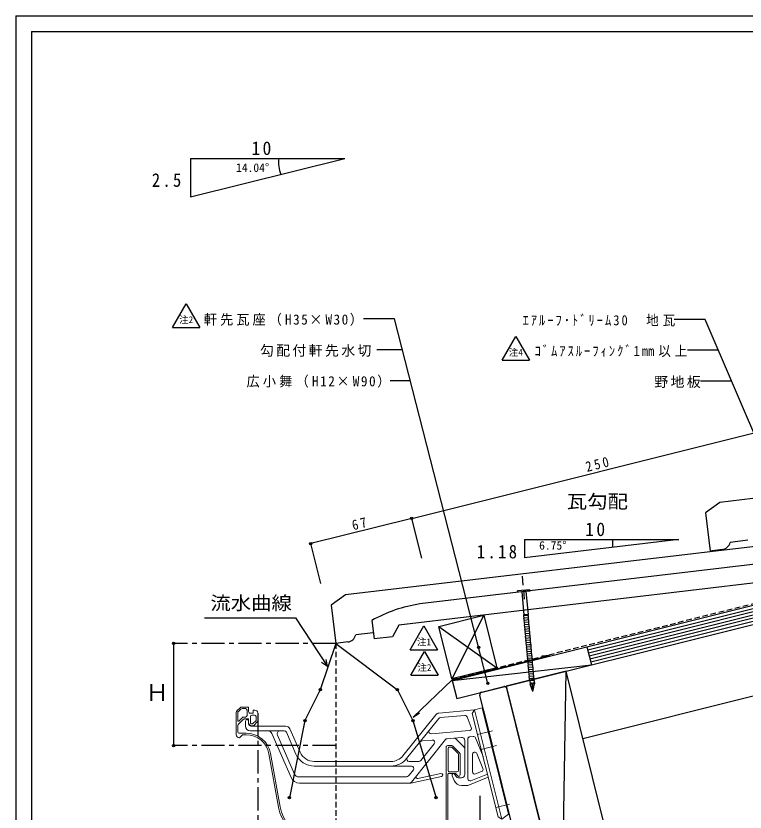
# Model space of a CAD drawing. Units: millimetres, scale not verified. Extents: x -601 to 601, y -426 to 425.
# Drawn here: x -601 to -128, y -90 to 425 of the extents above; entities that cross this region are included whole.
import ezdxf
from ezdxf.enums import TextEntityAlignment as Align

# ---------------------------------------------------------------- set-up
doc = ezdxf.new("R2010")
doc.units = ezdxf.units.MM
doc.header["$LTSCALE"] = 3
doc.header["$PDMODE"] = 32
doc.header["$PDSIZE"] = 1.5
for name, pattern in [('CHAIN1', [8, 5, -1, 1, -1]), ('DASHED1', [1.8, 1.2, -0.6]), ('DASHED2', [3, 2, -1])]:
    doc.linetypes.add(name, pattern=pattern)
for name, color, linetype in [('0-0_用紙', 7, 'Continuous'), ('0-1_野地板', 7, 'Continuous'), ('0-2_瓦', 7, 'Continuous'), ('0-3_釘', 4, 'Continuous'), ('0-7_文字', 7, 'Continuous'), ('0-8_寸法', 7, 'Continuous')]:
    doc.layers.add(name, color=color, linetype=linetype)
doc.layers.add('5-5_水切', color=7, linetype='Continuous', lineweight=18)
doc.styles.add('ＭＳ ゴシック', font='')
doc.styles.get('ＭＳ ゴシック').set_extended_font_data('MS Gothic')

# ---------------------------------------------------------------- blocks, each defined once
blk = doc.blocks.new('gf')
at = {"layer": '5-5_水切'}
for p, q in [((-82.249, 26.22), (-80.128, 28.342)), ((-81.451, 25.604), (-79.713, 27.342)), ((-79.068, 28.784), (-74.69, 28.784)), ((-78.654, 27.784), (-76.69, 27.784)), ((-75.69, 26.784), (-75.69, 23.284)), ((-74.69, 28.784), (-74.69, 25.784)), ((-71.69, 26.784), (-70.69, 26.784)), ((-71.69, 26.784), (-71.69, 24.784)), ((48.615, 24.846), (71.596, 26.857)), ((70.235, 24.589), (71.691, 27.014)), ((71.691, 27.014), (76.541, 28.227)), ((89.396, -43.806), (71.691, 27.014)), ((93.761, -40.653), (76.541, 28.227)), ((-82.69, 25.162), (-82.69, 10.784)), ((-81.69, 24.955), (-81.69, 20.087)), ((-78.205, 20.771), (-81.416, 17.373)), ((-78.722, 21.971), (-80.826, 19.744)), ((-77.995, 22.284), (-76.69, 22.284)), ((-77.478, 21.084), (-74.69, 21.084)), ((-74.69, 21.084), (-74.69, 18.584)), ((-73.69, 24.784), (-71.69, 24.784)), ((-73.49, 22.584), (-73.49, 18.584)), ((-72.49, 23.584), (-70.89, 23.584)), ((-69.89, 22.584), (-69.89, 20.08)), ((-68.69, 24.784), (-68.69, 19.998)), ((25.338, -2.763), (46.534, 23.732)), ((27.681, -4.637), (48.476, 21.356)), ((49.516, 21.914), (65.322, 23.296)), ((66.844, 22.364), (69.584, 15.581)), ((70.235, 24.589), (86.97, -42.351)), ((-81.69, 16.686), (-81.69, 12.784)), ((-76.664, 19.584), (-76.664, 16.382)), ((-74.664, 17.882), (-74.664, 19.584)), ((-73.164, 16.382), (-50.627, 16.382)), ((-72.69, 17.784), (-72.186, 17.784)), ((-72.69, 16.584), (-72.104, 16.584)), ((-69.89, 20.08), (-72.186, 17.784)), ((-68.983, 19.29), (-71.396, 16.876)), ((-80.689, 11.784), (-76.239, 11.784)), ((-80.688, 8.781), (-78.688, 10.781)), ((-78.689, 10.784), (-76.241, 10.784)), ((-73.664, 13.382), (-51.609, 13.382)), ((-59.662, 11.583), (-47.216, -16.917)), ((-55.952, 10.582), (-44.903, -14.717)), ((-50.235, 12.483), (-44.033, -1.719)), ((-47.878, 14.583), (-41.283, -0.518)), ((43.736, 11.373), (68.324, 13.525)), ((73.631, 11.007), (83.268, 13.416)), ((30.796, -19.953), (52.921, 7.703)), ((38.067, 6.858), (44.312, 7.405)), ((53.955, 8.252), (63.162, 9.058)), ((59.776, 8.044), (64.75, 3.07)), ((65.336, 7.065), (65.336, -15.016)), ((67.336, 8.048), (67.336, -17.635)), ((68.705, 9.543), (70.805, 9.726)), ((72.326, 8.794), (77.2, -3.268)), ((36.873, -5.953), (45.614, 4.973)), ((53.311, 2.784), (53.311, -68.216)), ((54.311, 3.784), (56.897, 3.784)), ((54.511, 1.784), (54.511, -12.216)), ((55.511, 2.784), (56.482, 2.784)), ((57.189, 2.488), (61.018, -1.34)), ((57.604, 3.488), (62.018, -0.926)), ((76.056, 1.305), (85.948, 3.778)), ((-55.286, -36.131), (-61.476, -1.572)), ((-54.302, -35.955), (-60.492, -1.395)), ((61.311, -2.045), (61.311, -12.216)), ((62.311, -1.631), (62.311, -15.216)), ((70.336, -2.005), (70.336, -13.187)), ((73.227, -1.444), (77.111, -11.056)), ((-32.119, -6.516), (17.53, -6.516)), ((-32.119, -9.516), (30.902, -9.516)), ((29.299, -6.516), (35.702, -6.516)), ((29.324, -15.39), (32.073, -11.953)), ((49.955, -14.361), (35.036, -17.489)), ((54.311, -15.216), (54.311, -68.216)), ((55.311, -14.216), (59.311, -14.216)), ((55.511, -13.216), (60.311, -13.216)), ((59.023, -14.835), (59.865, -16.274)), ((59.311, -14.219), (61.31, -16.219)), ((80.062, -14.717), (69.398, -19.026)), ((72.398, -14.578), (76.282, -13.009)), ((-42.154, -16.516), (26.981, -16.516)), ((-41.717, -20.516), (30.345, -20.516)), ((50.365, -16.319), (30.346, -20.516)), ((58.54, -18.909), (57.234, -15.719)), ((61.16, -17.016), (63.336, -17.016)), ((67.336, -22.016), (80.552, -16.676)), ((63.167, -22.016), (67.336, -22.016)), ((85.482, -36.399), (94.348, -34.182)), ((89.396, -43.806), (93.761, -40.653)), ((86.97, -42.351), (89.396, -43.806)), ((-35.689, -57.019), (-35.689, -68.216)), ((-34.689, -57.021), (-34.689, -68.216)), ((-32.689, -70.216), (51.311, -70.216)), ((-32.689, -71.216), (51.311, -71.216))]:
    blk.add_line(p, q, dxfattribs=at)
for centre, radius, start, end in [((-81.19, 25.162), 1.5, 131.81052, 180.00002), ((-79.068, 27.284), 1.5, 89.99998, 135), ((-78.654, 26.284), 1.5, 89.99998, 135), ((-76.69, 26.784), 1, 0, 89.99998), ((-70.69, 24.784), 2, 0, 89.99998), ((-80.69, 24.955), 1, 135, 180.00001), ((-77.995, 21.284), 1, 89.99971, 136.61368), ((-77.478, 20.084), 1, 89.99976, 136.61372), ((-76.69, 23.284), 1, 270.00006, 0), ((-73.69, 25.784), 1, 180.00003, 270.00006), ((-72.49, 22.584), 1, 89.99998, 179.99997), ((-70.89, 22.584), 1, 0, 89.99998), ((48.877, 21.858), 3, 95.00001, 141.34044), ((49.647, 20.419), 1.5, 95.00001, 141.34044), ((65.453, 21.802), 1.5, 22, 95.00001), ((-81.19, 20.087), 0.5, 180.00998, 316.60666), ((-80.69, 16.686), 1, 136.61897, 180.00707), ((-81.49, 19.756), 0.2, 340.07306, 341.31769), ((-75.664, 19.584), 1, 0, 180.00002), ((-73.664, 16.382), 3, 180.00003, 270.00003), ((-72.69, 18.584), 2, 179.99997, 270), ((-73.164, 17.882), 1.5, 180.00003, 270.00003), ((-72.69, 18.584), 0.8, 179.99997, 270), ((-72.104, 17.584), 1, 270.00052, 315.00037), ((-69.69, 19.998), 1, 314.99353, 359.99081), ((-50.627, 13.382), 3, 23.59135, 89.99998), ((68.193, 15.019), 1.5, 275, 22.00003), ((-80.69, 10.784), 2, 180.00003, 270.00006), ((-80.69, 12.784), 1, 180.00003, 270.00006), ((-76.241, -4.216), 16, 10.15425, 89.99992), ((-76.241, -4.216), 15, 10.15425, 89.99992), ((-62.412, 10.382), 3, 23.59135, 89.99998), ((-54.119, 11.382), 2, 90, 203.59135), ((-51.609, 11.882), 1.5, 23.59135, 89.99998), ((43.602, 12.864), 1.5, 141.34044, 274.99997), ((38.328, 3.87), 3, 95.00001, 141.34044), ((44.443, 5.91), 1.5, 321.34049, 95), ((54.092, 6.766), 1.5, 95.00001, 141.34044), ((58.362, 6.63), 2, 45, 95.00001), ((63.336, 7.065), 2, 0, 95.00001), ((68.836, 8.048), 1.5, 95.00001, 180.00001), ((70.935, 8.232), 1.5, 22, 95.00001), ((54.311, 2.784), 1, 89.99998, 180.00002), ((55.511, 1.784), 1, 89.99998, 180.00002), ((56.482, 1.784), 1, 45, 89.99998), ((56.897, 2.784), 1, 45, 89.99998), ((63.336, 1.656), 2, 0.00023, 45.00016), ((-32.119, 3.484), 13, 203.5914, 270.00003), ((-32.119, 3.484), 10, 203.5914, 270.00003), ((17.53, 3.484), 10, 270.00003, 321.34048), ((17.53, 3.484), 13, 270.00003, 321.34048), ((29.299, -5.016), 1.5, 141.34044, 270), ((60.311, -2.045), 1, 0, 45), ((61.311, -1.631), 1, 0, 45), ((71.836, -2.005), 1.5, 22, 180.00001), ((30.902, -11.016), 1.5, 321.34049, 90.00003), ((35.702, -5.016), 1.5, 270.00003, 321.34048), ((-42.154, -13.516), 3, 203.59135, 270), ((26.981, -13.516), 3, 270, 321.34042), ((50.16, -15.34), 1, 281.84134, 101.84128), ((55.311, -15.216), 1, 89.99998, 180.00002), ((55.511, -12.216), 1, 180.00003, 270.00006), ((58.16, -15.34), 1, 30.34142, 202.25223), ((60.311, -12.216), 1, 270.00006, 0), ((61.311, -15.216), 1, 270.00006, 0), ((63.336, -15.016), 2, 270.00003, 360), ((71.836, -13.187), 1.5, 180.00003, 292.00006), ((75.72, -11.618), 1.5, 292.00006, 22.00003), ((-41.717, -14.516), 6, 203.5914, 270.00003), ((29.625, -19.016), 1.5, 270.00003, 321.34048), ((34.831, -16.51), 1, 141.34044, 281.84131), ((63.167, -17.016), 5, 202.2523, 270.00003), ((61.16, -15.516), 1.5, 210.34126, 270.00003), ((68.836, -17.635), 1.5, 180.00003, 292.00006), ((-30.678, -31.723), 24, 190.15428, 256.63263), ((-30.678, -31.723), 25, 190.15428, 256.63263), ((-36.689, -57.019), 1, 0.00055, 76.63264), ((-36.689, -57.019), 2, 0.00055, 76.63264), ((-32.689, -68.216), 3, 180.00003, 270.00006), ((-32.689, -68.216), 2, 180.00003, 270.00006), ((51.311, -68.216), 3, 270.00006, 0), ((51.311, -68.216), 2, 270.00006, 0)]:
    blk.add_arc(centre, radius, start, end, dxfattribs=at)
blk = doc.blocks.new('tid')
at = {"layer": '0-7_文字'}
for p, q in [((-8.843, -4.21), (0.012, 11.127)), ((0.012, 11.127), (8.867, -4.21)), ((-8.843, -4.21), (8.867, -4.21))]:
    blk.add_line(p, q, dxfattribs=at)
at = {"layer": '0-7_文字', "color": 4, "style": 'ＭＳ ゴシック'}
blk.add_text('注1', height=4.399, dxfattribs=at).set_placement((-4.536, -2.707), align=Align.BOTTOM_LEFT)

msp = doc.modelspace()

# ---------------------------------------------------------------- linework, layer by layer
at = {"layer": '0-0_用紙'}
for q in [(600.811, 425.311), (-600.811, -426.041)]:
    msp.add_line((-600.811, 425.311), q, dxfattribs=at)
at = {"layer": '0-0_用紙', "color": 6}
for q in [(-590.811, -416.041), (590.811, 415.311)]:
    msp.add_line((-590.811, 415.311), q, dxfattribs=at)
at = {"layer": '0-1_野地板', "color": 3, "linetype": 'DASHED1'}
msp.add_line((-318.351, -4.236), (500.127, 200.382), dxfattribs=at)
at = {"layer": '0-1_野地板'}
for p, q in [((-318.108, -5.206), (499.991, 199.318)), ((-315.198, -16.848), (498.364, 186.541)), ((-233.463, -42.799), (492.261, 138.631)), ((-297.735, 36.995), (-318.351, -4.236)), ((-326.839, 29.719), (-289.246, 3.04)), ((-230.795, 16.622), (-227.885, 4.98)), ((-318.108, -5.206), (-227.885, 4.98)), ((-246.803, -154.366), (-244.377, 0.857)), ((-207.101, -148.249), (-244.377, 0.857)), ((-318.108, -5.206), (-315.198, -16.848)), ((-299.19, -12.846), (-284.638, -9.208)), ((-239.891, -182.015), (-282.819, -10.299)), ((-270.281, -134.669), (-300.282, -14.665))]:
    msp.add_line(p, q, dxfattribs=at)
at = {"layer": '0-1_野地板', "color": 4}
for p, q in [((-230.31, 14.682), (499.72, 197.188)), ((-229.825, 12.741), (499.449, 195.059)), ((-229.34, 10.801), (499.178, 192.93)), ((-228.855, 8.861), (498.906, 190.8)), ((-228.37, 6.921), (498.635, 188.671))]:
    msp.add_line(p, q, dxfattribs=at)
at = {"layer": '0-1_野地板'}
msp.add_lwpolyline([(-318.351, -4.236), (-326.839, 29.719), (-297.735, 36.995), (-289.246, 3.04)], close=True, dxfattribs=at)
msp.add_lwpolyline([(-244.377, 0.857), (-283.183, -8.844), (-246.803, -154.366)], dxfattribs=at)
for centre, start, end in [((-284.274, -10.663), 14.03612, 104.03612), ((-298.826, -14.301), 104.03612, 194.0361)]:
    msp.add_arc(centre, 1.5, start, end, dxfattribs=at)
at = {"layer": '0-2_瓦'}
for p, q in [((138.241, 144.31), (-144.699, 110.105)), ((-144.699, 110.105), (-153.967, 103.445)), ((-153.967, 103.445), (-150.967, 78.636)), ((-104.228, 83.746), (-387.25, 50.231)), ((-171.375, 86.153), (-271.375, 74.311)), ((-126.627, 85.597), (-138.03, 84.219)), ((-143.167, 79.579), (-150.967, 78.636)), ((-90.959, 73.737), (-339.032, 44.36)), ((-76.638, 63.349), (-352.709, 30.657)), ((-271.642, 51.882), (-271.696, 52.334)), ((-387.25, 50.231), (-396.534, 43.593)), ((-396.534, 43.593), (-393.596, 18.777)), ((-370.185, 33.673), (-370.179, 33.623)), ((-370.179, 33.623), (-368.768, 21.706)), ((-369.238, 25.678), (-380.645, 24.328)), ((-385.793, 19.701), (-393.596, 18.777))]:
    msp.add_line(p, q, dxfattribs=at)
msp.add_lwpolyline([(-352.709, 30.657), (-356.851, 23.117), (-368.768, 21.706)], dxfattribs=at)
for centre, radius, start, end in [((-143.884, 85.536), 6, 276.8612, 347.31441), ((-325.566, -45.638), 91, 98.50958, 119.36122), ((-386.495, 25.66), 6, 276.7216, 347.1748)]:
    msp.add_arc(centre, radius, start, end, dxfattribs=at)
at = {"layer": '0-3_釘', "linetype": 'DASHED2'}
msp.add_line((-271.257, 47.507), (-272.709, 63.46), dxfattribs=at)
at = {"layer": '0-3_釘'}
for p, q in [((-267.785, 53.493), (-275.752, 52.768)), ((-275.68, 51.972), (-275.752, 52.768)), ((-267.712, 52.697), (-275.68, 51.972)), ((-273.065, 52.21), (-271.706, 37.271)), ((-270.327, 52.459), (-268.967, 37.521)), ((-267.712, 52.697), (-267.785, 53.493)), ((-268.783, 36.875), (-271.77, 36.603)), ((-271.513, 35.16), (-271.77, 36.603)), ((-268.775, 35.409), (-268.783, 36.875)), ((-268.65, 35.421), (-271.638, 35.149)), ((-271.381, 33.706), (-271.638, 35.149)), ((-268.775, 35.409), (-271.513, 35.16)), ((-268.518, 33.967), (-271.506, 33.695)), ((-271.249, 32.252), (-271.506, 33.695)), ((-268.642, 33.955), (-271.381, 33.706)), ((-268.386, 32.513), (-271.373, 32.241)), ((-271.116, 30.798), (-271.373, 32.241)), ((-268.51, 32.501), (-271.249, 32.252)), ((-268.253, 31.059), (-271.241, 30.787)), ((-268.378, 31.047), (-271.116, 30.798)), ((-268.642, 33.955), (-268.65, 35.421)), ((-268.51, 32.501), (-268.518, 33.967)), ((-268.378, 31.047), (-268.386, 32.513)), ((-268.245, 29.593), (-268.253, 31.059)), ((-270.984, 29.344), (-271.241, 30.787)), ((-268.121, 29.605), (-271.108, 29.333)), ((-270.852, 27.89), (-271.108, 29.333)), ((-268.245, 29.593), (-270.984, 29.344)), ((-267.988, 28.151), (-270.976, 27.879)), ((-270.719, 26.436), (-270.976, 27.879)), ((-268.113, 28.139), (-270.852, 27.89)), ((-267.856, 26.697), (-270.844, 26.425)), ((-270.587, 24.982), (-270.844, 26.425)), ((-267.981, 26.685), (-270.719, 26.436)), ((-268.113, 28.139), (-268.121, 29.605)), ((-267.981, 26.685), (-267.988, 28.151)), ((-267.848, 25.231), (-267.856, 26.697)), ((-267.724, 25.243), (-270.711, 24.971)), ((-270.455, 23.528), (-270.711, 24.971)), ((-267.848, 25.231), (-270.587, 24.982)), ((-267.591, 23.789), (-270.579, 23.517)), ((-270.322, 22.074), (-270.579, 23.517)), ((-267.716, 23.777), (-270.455, 23.528)), ((-267.459, 22.335), (-270.447, 22.063)), ((-270.19, 20.62), (-270.447, 22.063)), ((-267.584, 22.323), (-270.322, 22.074)), ((-267.327, 20.881), (-270.314, 20.609)), ((-267.451, 20.869), (-270.19, 20.62)), ((-267.716, 23.777), (-267.724, 25.243)), ((-267.584, 22.323), (-267.591, 23.789)), ((-267.451, 20.869), (-267.459, 22.335)), ((-267.319, 19.415), (-267.327, 20.881)), ((-270.058, 19.166), (-270.314, 20.609)), ((-267.194, 19.427), (-270.182, 19.155)), ((-269.925, 17.712), (-270.182, 19.155)), ((-267.319, 19.415), (-270.058, 19.166)), ((-267.062, 17.973), (-270.05, 17.701)), ((-269.793, 16.258), (-270.05, 17.701)), ((-267.187, 17.961), (-269.925, 17.712)), ((-266.93, 16.519), (-269.917, 16.247)), ((-269.661, 14.804), (-269.917, 16.247)), ((-267.054, 16.507), (-269.793, 16.258)), ((-267.187, 17.961), (-267.194, 19.427)), ((-267.054, 16.507), (-267.062, 17.973)), ((-266.922, 15.053), (-266.93, 16.519)), ((-266.797, 15.065), (-269.785, 14.793)), ((-269.528, 13.35), (-269.785, 14.793)), ((-266.922, 15.053), (-269.661, 14.804)), ((-266.665, 13.611), (-269.653, 13.339)), ((-269.396, 11.896), (-269.653, 13.339)), ((-266.789, 13.599), (-269.528, 13.35)), ((-266.533, 12.157), (-269.52, 11.885)), ((-269.263, 10.442), (-269.52, 11.885)), ((-266.657, 12.145), (-269.396, 11.896)), ((-266.4, 10.703), (-269.388, 10.431)), ((-269.131, 8.988), (-269.388, 10.431)), ((-266.525, 10.691), (-269.263, 10.442)), ((-266.789, 13.599), (-266.797, 15.065)), ((-266.657, 12.145), (-266.665, 13.611)), ((-266.525, 10.691), (-266.533, 12.157)), ((-266.392, 9.237), (-266.4, 10.703)), ((-266.268, 9.249), (-269.256, 8.977)), ((-268.999, 7.534), (-269.256, 8.977)), ((-266.392, 9.237), (-269.131, 8.988)), ((-266.136, 7.795), (-269.123, 7.523)), ((-268.866, 6.08), (-269.123, 7.523)), ((-266.26, 7.783), (-268.999, 7.534)), ((-266.003, 6.341), (-268.991, 6.069)), ((-268.734, 4.626), (-268.991, 6.069)), ((-266.128, 6.329), (-268.866, 6.08)), ((-266.26, 7.783), (-266.268, 9.249)), ((-266.128, 6.329), (-266.136, 7.795)), ((-265.995, 4.876), (-266.003, 6.341)), ((-265.871, 4.887), (-268.859, 4.615)), ((-268.602, 3.172), (-268.859, 4.615)), ((-265.995, 4.876), (-268.734, 4.626)), ((-265.739, 3.433), (-268.726, 3.161)), ((-268.469, 1.718), (-268.726, 3.161)), ((-265.863, 3.422), (-268.602, 3.172)), ((-265.606, 1.979), (-268.594, 1.707)), ((-268.337, 0.264), (-268.594, 1.707)), ((-265.731, 1.968), (-268.469, 1.718)), ((-265.474, 0.525), (-268.462, 0.253)), ((-268.205, -1.19), (-268.462, 0.253)), ((-265.598, 0.514), (-268.337, 0.264)), ((-265.863, 3.422), (-265.871, 4.887)), ((-265.731, 1.968), (-265.739, 3.433)), ((-265.598, 0.514), (-265.606, 1.979)), ((-265.466, -0.94), (-265.474, 0.525)), ((-265.342, -0.929), (-268.329, -1.201)), ((-268.072, -2.644), (-268.329, -1.201)), ((-265.466, -0.94), (-268.205, -1.19)), ((-265.209, -2.383), (-268.197, -2.655)), ((-267.94, -4.098), (-268.197, -2.655)), ((-265.334, -2.394), (-268.072, -2.644)), ((-265.077, -3.837), (-268.064, -4.109)), ((-267.808, -5.552), (-268.064, -4.109)), ((-265.201, -3.848), (-267.94, -4.098)), ((-265.334, -2.394), (-265.342, -0.929)), ((-265.201, -3.848), (-265.209, -2.383)), ((-265.069, -5.302), (-265.077, -3.837)), ((-265.069, -5.302), (-267.808, -5.552)), ((-267.808, -5.552), (-267.616, -7.662)), ((-267.194, -6.5), (-267.616, -7.662)), ((-265.804, -12.398), (-267.616, -7.662)), ((-265.804, -12.398), (-266.168, -8.397)), ((-265.804, -12.398), (-264.877, -7.413)), ((-265.501, -6.346), (-264.877, -7.413)), ((-265.069, -5.302), (-264.877, -7.413))]:
    msp.add_line(p, q, dxfattribs=at)
for points in [[(-268.907, 36.863), (-268.911, 37.526), (-271.762, 37.266)], [(-268.907, 36.863), (-271.646, 36.614), (-271.762, 37.266)], [(-267.194, -6.5), (-266.168, -8.397), (-265.501, -6.346)]]:
    msp.add_lwpolyline(points, dxfattribs=at)
at = {"layer": '0-7_文字'}
for p, q in [((-499.398, 223.496), (-490.543, 238.833)), ((-490.543, 238.833), (-481.688, 223.496)), ((-154.318, 228.713), (-174.318, 228.713)), ((-77.119, 48.483), (-154.318, 228.713)), ((-499.398, 223.496), (-481.688, 223.496)), ((-285.793, 202.32), (-276.938, 217.657)), ((-276.938, 217.657), (-268.083, 202.32)), ((-350.424, 208.966), (-366.983, 208.966)), ((-145.751, 208.713), (-165.751, 208.713)), ((-285.793, 202.32), (-268.083, 202.32)), ((-345.298, 188.966), (-358.416, 188.966)), ((-137.184, 188.713), (-157.184, 188.713)), ((-498.668, 18.777), (-498.668, -47.416)), ((-344.992, -1.894), (-336.137, 13.443)), ((-336.137, 13.443), (-327.282, -1.894)), ((-344.992, -1.894), (-327.282, -1.894)), ((-300.282, -79.899), (-300.282, -214.618))]:
    msp.add_line(p, q, dxfattribs=at)
at = {"layer": '0-7_文字', "linetype": 'CHAIN1'}
for p, q in [((-393.596, 18.777), (-498.668, 18.777)), ((-444.047, -26.416), (-444.047, -168.219)), ((-393.596, -47.416), (-498.668, -47.416))]:
    msp.add_line(p, q, dxfattribs=at)
at = {"layer": '0-7_文字', "linetype": 'DASHED1'}
msp.add_line((-393.596, 18.777), (-393.596, -190.971), dxfattribs=at)
at = {"layer": '0-7_文字', "color": 2}
for p, q in [((-318.18, -4.77), (-255.156, 10.986)), ((-255.156, 10.986), (-260.126, 10.443)), ((-343.342, -29.099), (-318.18, -4.77)), ((-343.342, -29.099), (-339.229, -26.255))]:
    msp.add_line(p, q, dxfattribs=at)
at = {"layer": '0-7_文字'}
msp.add_lwpolyline([(-295.036, -7.142), (-355.55, 228.966), (-375.55, 228.966)], dxfattribs=at)
for p in [(-498.668, 18.777), (-301.021, 16.208), (-297.001, 0.525), (-295.036, -7.142), (-498.668, -47.416)]:
    msp.add_point(p, dxfattribs=at)
at = {"layer": '0-8_寸法'}
for p, q in [((-487.665, 333.041), (-387.665, 333.041)), ((-344.361, 99.806), (-409.765, 83.455)), ((-403.299, 57.589), (-409.765, 83.455)), ((-271.375, 86.153), (-271.375, 74.311)), ((-271.375, 86.153), (-171.375, 86.153)), ((-478.572, 35.434), (-419.738, 35.434)), ((-398.993, 3.807), (-402.724, 6.45)), ((-297.778, -24.678), (-291.914, -48.136))]:
    msp.add_line(p, q, dxfattribs=at)
for points in [[(-487.665, 333.041), (-487.665, 308.041), (-387.665, 333.041)], [(-337.894, 73.94), (-344.361, 99.806), (-101.825, 160.44)], [(-419.738, 35.434), (-398.993, 3.807), (-399.877, 8.27)]]:
    msp.add_lwpolyline(points, dxfattribs=at)
at = {"layer": '0-8_寸法', "color": 5}
for points in [[(-393.596, 18.777), (-403.596, -11.223), (-413.596, -31.223), (-423.596, -81.223)], [(-393.596, 18.777), (-353.596, -11.223), (-343.596, -31.223), (-328.596, -81.223)]]:
    msp.add_lwpolyline(points, dxfattribs=at)
at = {"layer": '0-8_寸法'}
for centre, end in [((-409.871, 330.171), 201.22669), ((-193.581, 83.283), 186.09555)]:
    msp.add_arc(centre, 20.784, 172.06288, end, dxfattribs=at)
for p in [(-344.361, 99.806), (-409.765, 83.455)]:
    msp.add_point(p, dxfattribs=at)
at = {"layer": '0-8_寸法', "color": 5}
for p in [(-403.596, -11.223), (-353.596, -11.223), (-413.596, -31.223), (-343.596, -31.223), (-423.596, -81.223), (-328.596, -81.223)]:
    msp.add_point(p, dxfattribs=at)

# ---------------------------------------------------------------- block references
at = {"layer": '0-7_文字'}
for name, p in [('tid', (-336.438, 18.941)), ('gf', (-375.357, -51.2))]:
    msp.add_blockref(name, p, dxfattribs=at)

# ---------------------------------------------------------------- texts
at = {"layer": '0-7_文字', "color": 4, "style": 'ＭＳ ゴシック'}
for s, p in [('注2', (-495.091, 224.999)), ('注4', (-281.486, 203.824)), ('注2', (-340.684, -0.391))]:
    msp.add_text(s, height=4.399, dxfattribs=at).set_placement(p, align=Align.BOTTOM_LEFT)
at = {"layer": '0-7_文字', "style": 'ＭＳ ゴシック'}
msp.add_text('Ｈ', height=11, dxfattribs=at).set_placement((-516.796, -21.855), align=Align.BOTTOM_LEFT)
at = {"layer": '0-7_文字', "char_height": 6.598, "attachment_point": 7, "style": 'ＭＳ ゴシック'}
for s, insert in [('\\T1.23;\\W0.95;軒先瓦座（H35×W30）', (-479.05, 224.466)), ('\\T1.32;\\W0.9;ｴｱﾙｰﾌ･ﾄﾞﾘｰﾑ30\u3000地瓦', (-272.568, 224.213)), ('\\T1.17;勾配付軒先水切', (-442.679, 204.466)), ('\\T1.32;\\W0.9;ｺﾞﾑｱｽﾙｰﾌｨﾝｸﾞ1㎜以上', (-264.751, 204.213)), ('\\T1.24;\\W0.95;広小舞（H12×W90）', (-451.416, 184.466)), ('\\T1.17;野地板', (-187.184, 184.213))]:
    msp.add_mtext(s, dxfattribs=dict(at, insert=insert))
at = {"layer": '0-8_寸法', "style": 'ＭＳ ゴシック'}
for s, p in [('14.04°', (-458.182, 322.622)), ('6.75°', (-261.805, 77.873))]:
    msp.add_text(s, height=5.499, dxfattribs=at).set_placement(p, align=Align.BOTTOM_LEFT)
at = {"layer": '0-8_寸法', "style": 'ＭＳ ゴシック', "width": 1.1}
for s, p in [('瓦勾配', (-243.864, 103.71)), ('流水曲線', (-474.831, 37.936))]:
    msp.add_text(s, height=8.798, dxfattribs=at).set_placement(p, align=Align.BOTTOM_LEFT)
at = {"layer": '0-8_寸法', "char_height": 8.798, "attachment_point": 7, "style": 'ＭＳ ゴシック'}
for s, insert in [('\\T1.27;\\W0.95;10', (-448.232, 335.087)), ('\\T1.27;\\W0.9;2.5', (-512.738, 314.437)), ('\\T1.27;\\W0.95;10', (-231.942, 88.199)), ('\\T1.28;\\W0.9;1.18', (-302.193, 73.736))]:
    msp.add_mtext(s, dxfattribs=dict(at, insert=insert))
at = {"layer": '0-8_寸法', "char_height": 6.598, "attachment_point": 7, "rotation": 14.036, "style": 'ＭＳ ゴシック'}
for s, insert in [('\\T1.38;\\W0.9;250', (-230.733, 129.759)), ('\\T1.36;\\W0.9;67', (-382.156, 91.904))]:
    msp.add_mtext(s, dxfattribs=dict(at, insert=insert))

doc.saveas('drawing.dxf')
